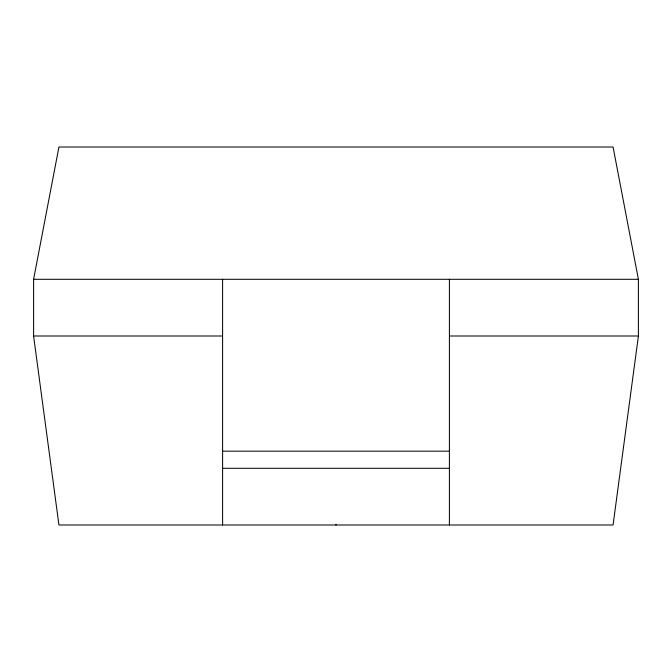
<?xml version="1.0" encoding="UTF-8"?>
<svg xmlns="http://www.w3.org/2000/svg" width="672" height="672" viewBox="0 0 672 672"><rect width="100%" height="100%" fill="white"/><g stroke="black" fill="none" stroke-linecap="round" stroke-linejoin="round"><path stroke-width="1.01" d="M638.4 336L613.066 525L58.934 525L33.6 336L33.6 279.3L58.934 147L613.066 147L638.4 279.3L638.4 336L449.4 336M33.6 279.3L638.4 279.3M33.6 336L222.6 336M222.6 451.164L449.4 451.164M222.6 468.3L449.4 468.3M449.4 279.3L449.4 525M336 524.328L336 525M222.6 279.3L222.6 525"/></g></svg>
